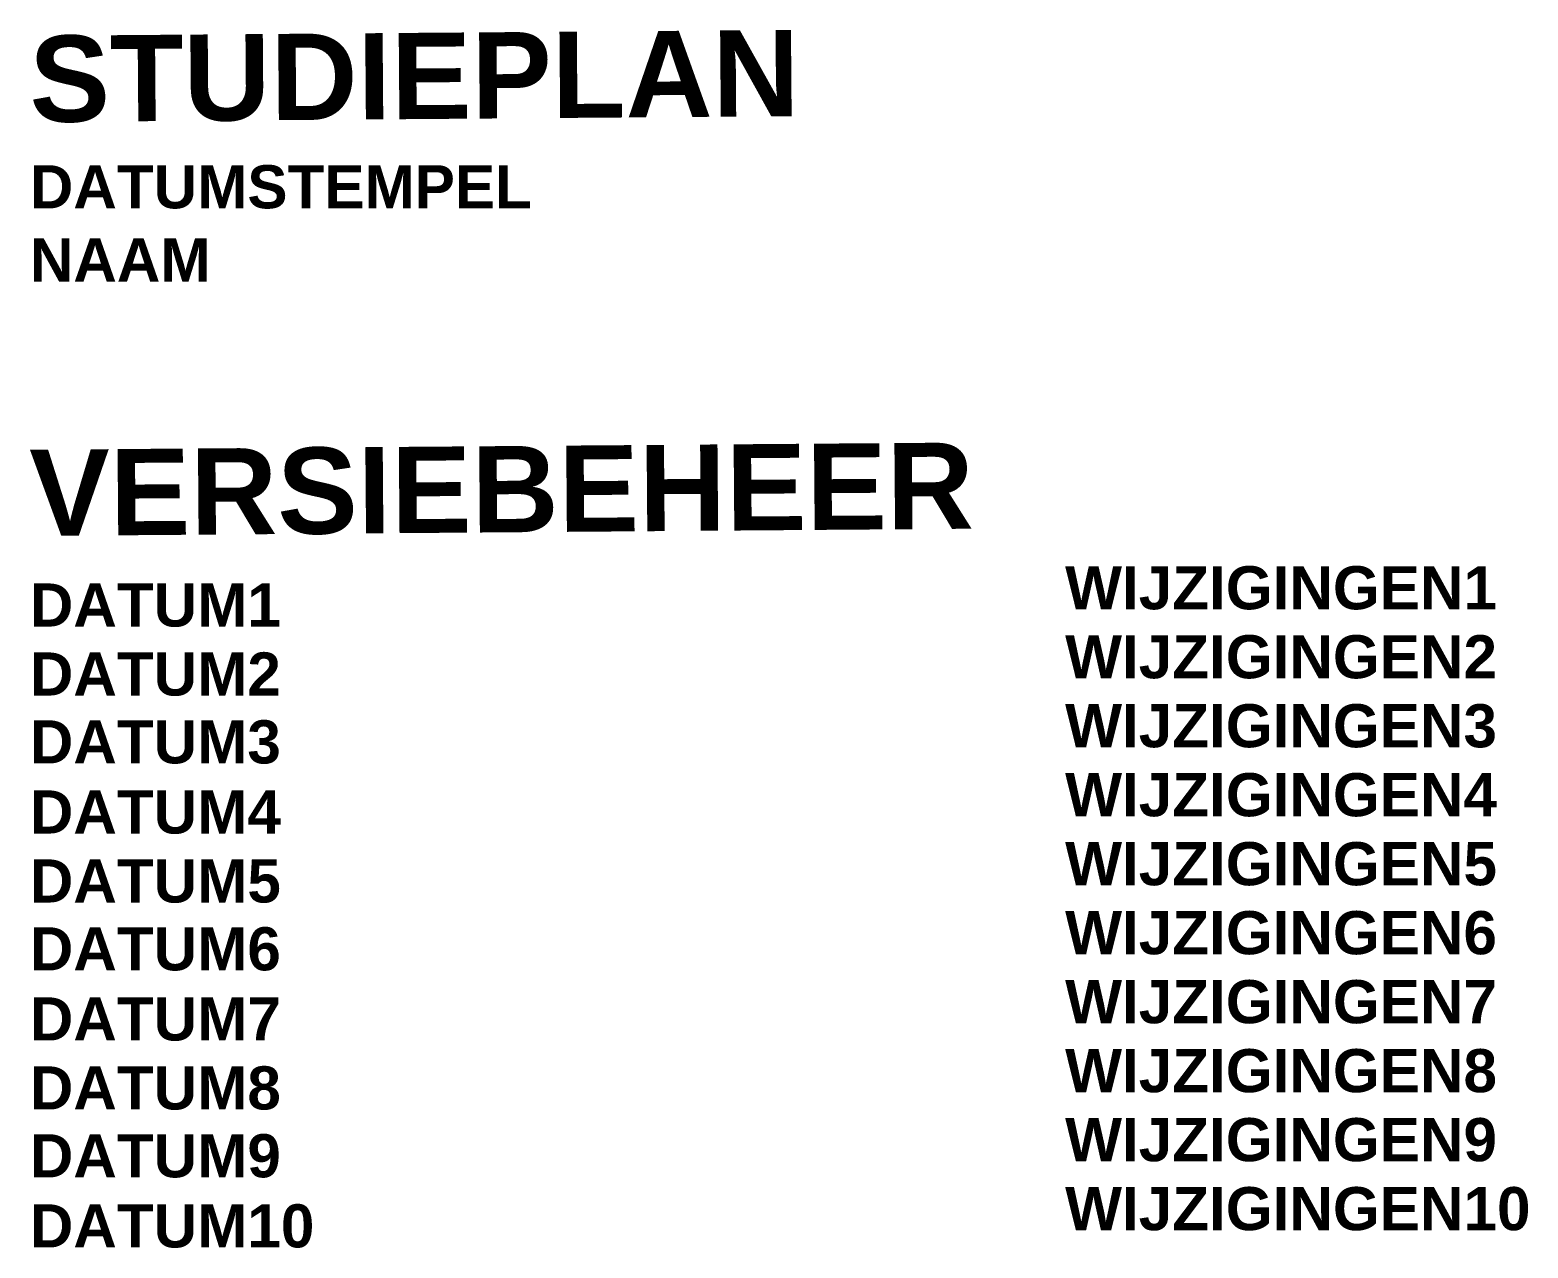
# Model space of a CAD drawing. Header units: millimetres. Extents: x 0 to 86.8, y -55.3 to 15.3.
import ezdxf
from ezdxf.enums import TextEntityAlignment as Align

# ---------------------------------------------------------------- set-up
doc = ezdxf.new("R2010")
doc.units = ezdxf.units.MM
doc.layers.add('nieuw', color=7, linetype='Continuous', true_color=0xfa0000)
doc.styles.add('SWIS721', font='swisseb.ttf')

msp = doc.modelspace()

# ---------------------------------------------------------------- texts
at = {"color": 1, "true_color": 0xff0a0a, "style": 'SWIS721'}
msp.add_attdef('DATUMSTEMPEL', (0, 5), '25-06-2025', height=2.5, dxfattribs=at)
for tag, text, p in [('NAAM', 'ERAUW D.', (0, 0)), ('WIJZIGINGEN1', '', (60, -19)), ('DATUM1', '', (0, -20)), ('WIJZIGINGEN2', '', (60, -23)), ('DATUM2', '', (0, -24)), ('WIJZIGINGEN3', '', (60, -27)), ('DATUM3', '', (0, -27.934)), ('WIJZIGINGEN4', '', (60, -31)), ('DATUM4', '', (0, -32)), ('WIJZIGINGEN5', '', (60, -35)), ('DATUM5', '', (0, -36)), ('WIJZIGINGEN6', '', (60, -39)), ('DATUM6', '', (0, -39.934)), ('WIJZIGINGEN7', '', (60, -43)), ('DATUM7', '', (0, -44)), ('WIJZIGINGEN8', '', (60, -47)), ('DATUM8', '', (0, -48)), ('WIJZIGINGEN9', '', (60, -51)), ('DATUM9', '', (0, -51.934)), ('WIJZIGINGEN10', '', (60, -55)), ('DATUM10', '', (0, -56))]:
    msp.add_attdef(tag, text=text, height=2.5, dxfattribs=at).set_placement(p, align=Align.BOTTOM_LEFT)
at = {"layer": 'nieuw', "color": 1, "true_color": 0xff0a0a, "style": 'SWIS721'}
for tag, p, s in [('STUDIEPLAN', (0, 10), 'STUDIEPLAN'), ('VERSIEBEHEER', (0, -14), 'VERSIEBEHEER')]:
    msp.add_attdef(tag, p, s, height=5, rotation=0.44414, dxfattribs=at)

doc.saveas('drawing.dxf')
